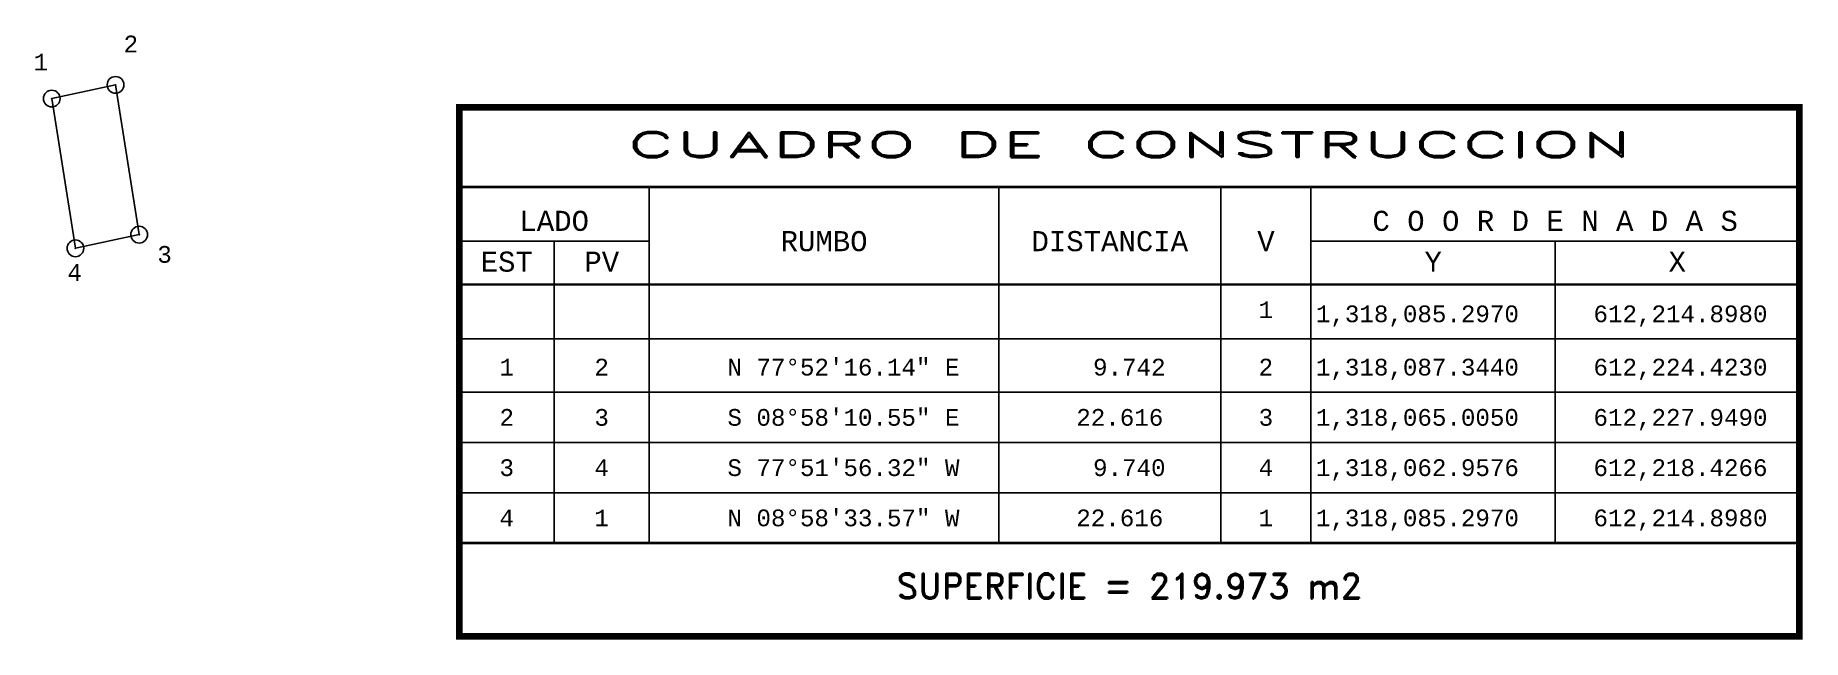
# Model space of a CAD drawing. Header units: millimetres. Extents: x 612212 to 612476, y 1318005 to 1318095.
import ezdxf
from ezdxf.enums import TextEntityAlignment as Align

# ---------------------------------------------------------------- set-up
doc = ezdxf.new("R2010")
doc.units = ezdxf.units.MM
doc.header["$PDMODE"] = 32
doc.header["$PDSIZE"] = 2.5
for name, color, linetype in [('CVL_CUADCON', 1, 'Continuous'), ('CVL_CUADCON_LIN', 8, 'Continuous'), ('CVL_CUADCON_TIT', 1, 'Continuous'), ('CVL_CUADCON_TX', 2, 'Continuous'), ('CVL_PUNTO', 2, 'Continuous'), ('CVL_PUNTO_NUM', 2, 'Continuous')]:
    doc.layers.add(name, color=color, linetype=linetype)
doc.styles.add('HUECA1', font='hueca1.shx')
doc.styles.add('MONOTXT4', font='monotxt4.shx')

msp = doc.modelspace()

# ---------------------------------------------------------------- linework, layer by layer
msp.add_lwpolyline([(612214.9, 1318085.3), (612224.42, 1318087.34), (612227.95, 1318065), (612218.43, 1318062.96)], close=True)
msp.add_lwpolyline([(612218.43, 1318062.96), (612214.9, 1318085.3)])
at = {"layer": 'CVL_CUADCON', "color": 1, "linetype": 'Continuous', "const_width": 1, "flags": 128}
msp.add_lwpolyline([(612275.72, 1318083.98), (612475.65, 1318083.98), (612475.65, 1318005.06), (612275.72, 1318005.06)], close=True, dxfattribs=at)
at = {"layer": 'CVL_CUADCON', "color": 1, "linetype": 'Continuous', "const_width": 0.375, "flags": 128}
for points in [[(612275.72, 1318072.11), (612475.65, 1318072.11)], [(612275.72, 1318057.56), (612475.65, 1318057.56)], [(612275.72, 1318018.98), (612475.65, 1318018.98)]]:
    msp.add_lwpolyline(points, dxfattribs=at)
at = {"layer": 'CVL_CUADCON_LIN', "color": 8, "linetype": 'Continuous'}
for p, q in [((612304.04, 1318072.11), (612304.04, 1318018.98)), ((612356.22, 1318072.11), (612356.22, 1318018.98)), ((612389.32, 1318072.11), (612389.32, 1318018.98)), ((612402.79, 1318072.11), (612402.79, 1318018.98)), ((612275.72, 1318064.04), (612304.04, 1318064.04)), ((612289.87, 1318064.04), (612289.87, 1318018.98)), ((612402.79, 1318064.04), (612475.65, 1318064.04)), ((612439.22, 1318064.04), (612439.22, 1318018.98)), ((612275.72, 1318049.43), (612475.65, 1318049.43)), ((612275.72, 1318041.48), (612475.65, 1318041.48)), ((612275.72, 1318033.98), (612475.65, 1318033.98)), ((612275.72, 1318026.48), (612475.65, 1318026.48)), ((612275.72, 1318018.98), (612475.65, 1318018.98))]:
    msp.add_line(p, q, dxfattribs=at)
at = {"layer": 'CVL_PUNTO', "color": 2}
for p in [(612214.9, 1318085.3), (612224.42, 1318087.34), (612227.95, 1318065), (612218.43, 1318062.96)]:
    msp.add_point(p, dxfattribs=at)

# ---------------------------------------------------------------- texts
at = {"layer": 'CVL_CUADCON_TIT', "color": 1, "style": 'HUECA1', "width": 1.758658}
msp.add_text('CUADRO DE CONSTRUCCION', height=3.75, dxfattribs=at).set_placement((612300.72, 1318076.56), (612450.65, 1318076.56), align=Align.FIT)
at = {"layer": 'CVL_CUADCON_TIT', "color": 1, "style": 'MONOTXT4'}
for s, p in [('LADO', (612289.87, 1318065.56)), ('C O O R D E N A D A S', (612439.22, 1318065.56)), ('EST', (612282.79, 1318059.47)), ('PV', (612296.97, 1318059.47)), ('Y', (612421.02, 1318059.47)), ('X', (612457.44, 1318059.47))]:
    msp.add_text(s, height=3, dxfattribs=at).set_placement(p, align=Align.CENTER)
at = {"layer": 'CVL_CUADCON_TIT', "color": 1}
for s, height, style, p in [('RUMBO', 3, 'MONOTXT4', (612330.14, 1318064.03)), ('DISTANCIA', 3, 'MONOTXT4', (612372.77, 1318064.03)), ('V', 3, 'MONOTXT4', (612396.07, 1318064.03)), ('SUPERFICIE = 219.973 m2', 3.75, 'HUECA1', (612375.68, 1318012.56))]:
    msp.add_text(s, height=height, dxfattribs=dict(at, style=style)).set_placement(p, align=Align.MIDDLE)
at = {"layer": 'CVL_CUADCON_TX', "color": 2, "style": 'MONOTXT4'}
for s, p in [('1', (612396.06, 1318052.55)), ('1', (612282.79, 1318043.98)), ('2', (612296.95, 1318043.98)), ('2', (612396.06, 1318043.98)), ('2', (612282.79, 1318036.48)), ('3', (612296.95, 1318036.48)), ('3', (612396.06, 1318036.48)), ('3', (612282.79, 1318028.98)), ('4', (612296.95, 1318028.98)), ('4', (612396.06, 1318028.98)), ('4', (612282.79, 1318021.48)), ('1', (612296.95, 1318021.48)), ('1', (612396.06, 1318021.48))]:
    msp.add_text(s, height=2.5, dxfattribs=at).set_placement(p, align=Align.CENTER)
for s, p in [('1,318,085.2970', (612403.52, 1318051.93)), ('612,214.8980', (612444.94, 1318051.93)), ('N 77%%d52\'16.14" E', (612315.72, 1318043.98)), ('9.742', (612370.27, 1318043.98)), ('1,318,087.3440', (612403.52, 1318043.98)), ('612,224.4230', (612444.94, 1318043.98)), ('S 08%%d58\'10.55" E', (612315.72, 1318036.48)), ('22.616', (612367.77, 1318036.48)), ('1,318,065.0050', (612403.52, 1318036.48)), ('612,227.9490', (612444.94, 1318036.48)), ('S 77%%d51\'56.32" W', (612315.72, 1318028.98)), ('9.740', (612370.27, 1318028.98)), ('1,318,062.9576', (612403.52, 1318028.98)), ('612,218.4266', (612444.94, 1318028.98)), ('N 08%%d58\'33.57" W', (612315.72, 1318021.48)), ('22.616', (612367.77, 1318021.48)), ('1,318,085.2970', (612403.52, 1318021.48)), ('612,214.8980', (612444.94, 1318021.48))]:
    msp.add_text(s, height=2.5, dxfattribs=at).set_placement(p)
at = {"layer": 'CVL_PUNTO_NUM', "color": 2, "style": 'MONOTXT4'}
for s, p in [('2', (612225.62, 1318092.2)), ('1', (612212.19, 1318089.5)), ('3', (612230.65, 1318060.8)), ('4', (612217.23, 1318058.1))]:
    msp.add_text(s, height=2.5, dxfattribs=at).set_placement(p)

doc.saveas('drawing.dxf')
